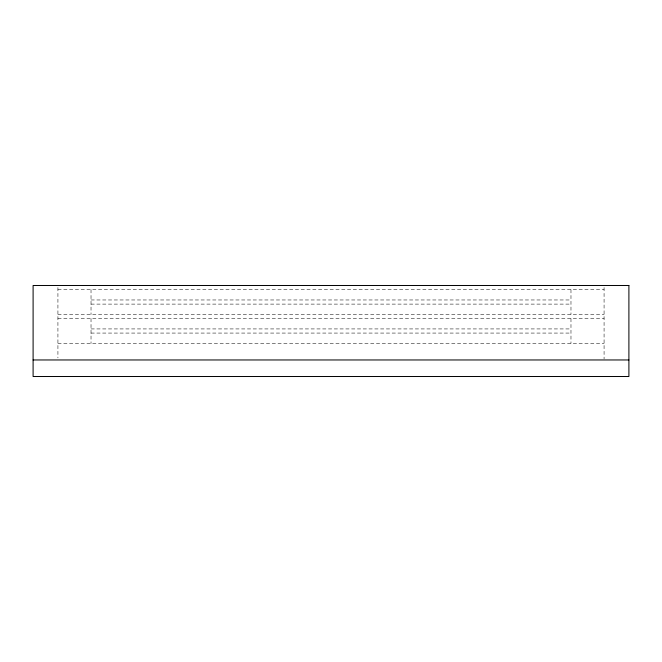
<?xml version="1.0" encoding="UTF-8"?>
<svg xmlns="http://www.w3.org/2000/svg" width="662" height="662" viewBox="0 0 662 662"><rect width="100%" height="100%" fill="white"/><g stroke="black" fill="none" stroke-linecap="round" stroke-linejoin="round"><path stroke-width="0.5" stroke-dasharray="3.31 2.48" d="M57.925 289.625L604.075 289.625M91.025 299.969L570.975 299.969M91.025 304.106L570.975 304.106M57.925 314.45L604.075 314.45M57.925 318.587L604.075 318.587M91.025 328.931L570.975 328.931M91.025 333.069L570.975 333.069M57.925 343.413L604.075 343.413M604.075 287.556L604.075 358.928M570.975 289.625L570.975 314.45M570.975 318.587L570.975 343.413M91.025 289.625L91.025 314.45M91.025 318.587L91.025 343.413M57.925 287.556L57.925 357.894"/><path stroke-width="0.99" d="M33.1 359.963L628.9 359.963M628.9 285.488L33.1 285.488L33.1 376.512L628.9 376.512L628.9 285.488"/></g></svg>
